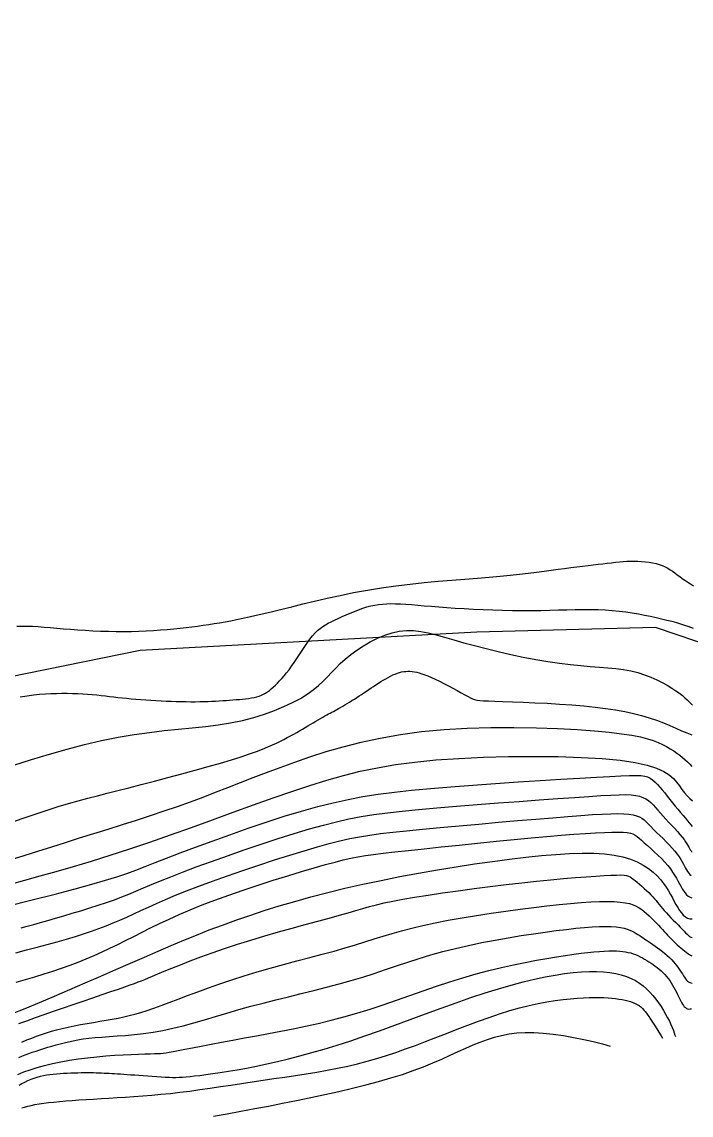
# Model space of a CAD drawing. Header units: metres. Extents: x -2219 to 517, y -3078 to 398.
# Drawn here: x 128.2 to 171.1, y 247.5 to 317.6 of the extents above; entities that cross this region are included whole.
import ezdxf

# ---------------------------------------------------------------- set-up
doc = ezdxf.new("R2010")
doc.units = ezdxf.units.M
for name, color, linetype in [('TERRAIN_BOUNDARY', 6, 'Continuous'), ('TERRAIN_CONTOUR_1M', 3, 'Continuous'), ('TERRAIN_CONTOUR_5M_SUPPLEMENT', 4, 'Continuous')]:
    doc.layers.add(name, color=color, linetype=linetype)

msp = doc.modelspace()

# ---------------------------------------------------------------- linework, layer by layer
at = {"layer": 'TERRAIN_BOUNDARY'}
msp.add_polyline3d([(392.551, 299.719, 0), (375.31, 310.06, 0), (375.546, 316.358, 0), (365.401, 317.587, 0), (355.65, 316.772, 0), (351.14, 315.014, 0), (341.054, 314.824, 0), (334.466, 311.988, 0), (326.34, 311.064, 0), (319.276, 315.215, 0), (309.284, 313.622, 0), (283.816, 308.974, 0), (265.196, 302.536, 0), (256.381, 299.4, 0), (223.265, 291.711, 0), (195.534, 284.467, 0), (183.293, 283.155, 0), (172.734, 277.466, 0), (168.827, 278.773, 0), (157.385, 278.49, 0), (135.797, 277.305, 0), (123.716, 274.848, 0)], dxfattribs=at)
at = {"layer": 'TERRAIN_CONTOUR_1M'}
for points in [[(128.123, 274.343, 1), (128.569, 274.408, 1), (128.981, 274.46, 1), (129.367, 274.5, 1), (129.735, 274.529, 1), (130.092, 274.549, 1), (130.446, 274.562, 1), (130.795, 274.567, 1), (131.139, 274.567, 1), (131.477, 274.56, 1), (131.807, 274.548, 1), (132.128, 274.532, 1), (132.439, 274.512, 1), (132.739, 274.488, 1), (133.027, 274.462, 1), (133.305, 274.433, 1), (133.577, 274.402, 1), (133.845, 274.37, 1), (134.112, 274.338, 1), (134.382, 274.306, 1), (134.658, 274.274, 1), (134.941, 274.244, 1), (135.236, 274.215, 1), (135.54, 274.188, 1), (135.852, 274.162, 1), (136.171, 274.139, 1), (136.494, 274.118, 1), (136.82, 274.098, 1), (137.147, 274.081, 1), (137.474, 274.066, 1), (137.798, 274.054, 1), (138.119, 274.043, 1), (138.435, 274.036, 1), (138.745, 274.03, 1), (139.047, 274.028, 1), (139.341, 274.028, 1), (139.624, 274.03, 1), (139.896, 274.036, 1), (140.156, 274.044, 1), (140.405, 274.055, 1), (140.644, 274.067, 1), (140.875, 274.082, 1), (141.099, 274.097, 1), (141.317, 274.113, 1), (141.532, 274.13, 1), (141.744, 274.146, 1), (141.954, 274.162, 1), (142.162, 274.178, 1), (142.365, 274.196, 1), (142.564, 274.216, 1), (142.756, 274.24, 1), (142.94, 274.268, 1), (143.115, 274.301, 1), (143.279, 274.341, 1), (143.432, 274.389, 1), (143.574, 274.444, 1), (143.709, 274.507, 1), (143.838, 274.579, 1), (143.963, 274.66, 1), (144.087, 274.75, 1), (144.211, 274.849, 1), (144.337, 274.959, 1), (144.468, 275.079, 1), (144.603, 275.21, 1), (144.743, 275.354, 1), (144.887, 275.512, 1), (145.036, 275.684, 1), (145.188, 275.871, 1), (145.345, 276.076, 1), (145.506, 276.298, 1), (145.671, 276.538, 1), (145.838, 276.791, 1), (146.008, 277.052, 1), (146.179, 277.313, 1), (146.35, 277.569, 1), (146.52, 277.815, 1), (146.688, 278.044, 1), (146.852, 278.25, 1), (147.014, 278.429, 1), (147.174, 278.584, 1), (147.336, 278.719, 1), (147.502, 278.839, 1), (147.676, 278.948, 1), (147.859, 279.05, 1), (148.056, 279.151, 1), (148.269, 279.254, 1), (148.499, 279.363, 1), (148.745, 279.477, 1), (149.002, 279.592, 1), (149.267, 279.706, 1), (149.536, 279.816, 1), (149.807, 279.919, 1), (150.075, 280.013, 1), (150.337, 280.095, 1), (150.591, 280.163, 1), (150.84, 280.216, 1), (151.089, 280.257, 1), (151.342, 280.285, 1), (151.603, 280.302, 1), (151.878, 280.309, 1), (152.17, 280.305, 1), (152.485, 280.293, 1), (152.825, 280.274, 1), (153.194, 280.247, 1), (153.59, 280.215, 1), (154.014, 280.18, 1), (154.466, 280.141, 1), (154.948, 280.102, 1), (155.46, 280.063, 1), (156.001, 280.025, 1), (156.572, 279.989, 1), (157.166, 279.957, 1), (157.779, 279.929, 1), (158.404, 279.906, 1), (159.034, 279.887, 1), (159.663, 279.874, 1), (160.285, 279.868, 1), (160.895, 279.868, 1), (161.486, 279.876, 1), (162.058, 279.888, 1), (162.613, 279.903, 1), (163.15, 279.917, 1), (163.671, 279.929, 1), (164.177, 279.937, 1), (164.667, 279.936, 1), (165.144, 279.926, 1), (165.606, 279.904, 1), (166.056, 279.871, 1), (166.493, 279.828, 1), (166.918, 279.775, 1), (167.33, 279.715, 1), (167.73, 279.649, 1), (168.119, 279.577, 1), (168.497, 279.501, 1), (168.863, 279.422, 1), (169.215, 279.341, 1), (169.551, 279.259, 1), (169.868, 279.177, 1), (170.163, 279.096, 1), (170.434, 279.016, 1), (170.678, 278.939, 1), (170.892, 278.866, 1), (171.076, 278.797, 1), (171.231, 278.733, 1)], [(127.711, 269.952, 2), (128.855, 270.319, 2), (129.995, 270.667, 2), (131.126, 270.99, 2), (132.241, 271.283, 2), (133.331, 271.539, 2), (134.391, 271.755, 2), (135.414, 271.927, 2), (136.399, 272.062, 2), (137.349, 272.171, 2), (138.265, 272.264, 2), (139.146, 272.35, 2), (139.996, 272.44, 2), (140.814, 272.543, 2), (141.601, 272.669, 2), (142.359, 272.827, 2), (143.084, 273.014, 2), (143.772, 273.226, 2), (144.418, 273.459, 2), (145.019, 273.709, 2), (145.571, 273.971, 2), (146.07, 274.241, 2), (146.511, 274.515, 2), (146.894, 274.79, 2), (147.228, 275.065, 2), (147.527, 275.341, 2), (147.803, 275.618, 2), (148.07, 275.898, 2), (148.34, 276.18, 2), (148.627, 276.465, 2), (148.943, 276.754, 2), (149.298, 277.045, 2), (149.688, 277.333, 2), (150.108, 277.609, 2), (150.55, 277.867, 2), (151.009, 278.096, 2), (151.476, 278.291, 2), (151.946, 278.443, 2), (152.412, 278.543, 2), (152.87, 278.588, 2), (153.326, 278.58, 2), (153.79, 278.527, 2), (154.271, 278.434, 2), (154.776, 278.31, 2), (155.317, 278.159, 2), (155.901, 277.99, 2), (156.538, 277.807, 2), (157.232, 277.619, 2), (157.975, 277.428, 2), (158.752, 277.24, 2), (159.55, 277.059, 2), (160.355, 276.889, 2), (161.154, 276.734, 2), (161.932, 276.599, 2), (162.677, 276.487, 2), (163.378, 276.402, 2), (164.034, 276.337, 2), (164.65, 276.287, 2), (165.23, 276.243, 2), (165.776, 276.2, 2), (166.293, 276.15, 2), (166.784, 276.085, 2), (167.252, 276, 2), (167.7, 275.889, 2), (168.127, 275.754, 2), (168.531, 275.602, 2), (168.91, 275.435, 2), (169.262, 275.26, 2), (169.584, 275.081, 2), (169.876, 274.903, 2), (170.133, 274.73, 2), (170.357, 274.568, 2), (170.549, 274.415, 2), (170.715, 274.273, 2), (170.858, 274.142, 2), (170.984, 274.021, 2), (171.095, 273.911, 2), (171.197, 273.811, 2)], [(127.359, 266.226, 3), (128.242, 266.533, 3), (129.075, 266.82, 3), (129.848, 267.078, 3), (130.558, 267.304, 3), (131.217, 267.503, 3), (131.843, 267.68, 3), (132.454, 267.845, 3), (133.066, 268.002, 3), (133.698, 268.161, 3), (134.367, 268.328, 3), (135.09, 268.509, 3), (135.879, 268.711, 3), (136.719, 268.929, 3), (137.589, 269.16, 3), (138.468, 269.397, 3), (139.335, 269.635, 3), (140.17, 269.87, 3), (140.951, 270.096, 3), (141.658, 270.308, 3), (142.274, 270.502, 3), (142.805, 270.679, 3), (143.261, 270.841, 3), (143.654, 270.99, 3), (143.993, 271.128, 3), (144.288, 271.257, 3), (144.551, 271.38, 3), (144.792, 271.499, 3), (145.019, 271.615, 3), (145.236, 271.729, 3), (145.444, 271.841, 3), (145.643, 271.951, 3), (145.835, 272.06, 3), (146.022, 272.167, 3), (146.204, 272.273, 3), (146.383, 272.378, 3), (146.559, 272.482, 3), (146.732, 272.584, 3), (146.9, 272.683, 3), (147.063, 272.779, 3), (147.22, 272.871, 3), (147.369, 272.957, 3), (147.509, 273.038, 3), (147.64, 273.112, 3), (147.761, 273.179, 3), (147.874, 273.24, 3), (147.981, 273.298, 3), (148.085, 273.353, 3), (148.189, 273.407, 3), (148.295, 273.464, 3), (148.405, 273.523, 3), (148.523, 273.588, 3), (148.649, 273.659, 3), (148.784, 273.737, 3), (148.926, 273.82, 3), (149.073, 273.907, 3), (149.225, 273.999, 3), (149.379, 274.094, 3), (149.534, 274.192, 3), (149.69, 274.292, 3), (149.844, 274.393, 3), (149.997, 274.495, 3), (150.149, 274.598, 3), (150.301, 274.702, 3), (150.453, 274.805, 3), (150.605, 274.908, 3), (150.759, 275.011, 3), (150.914, 275.113, 3), (151.071, 275.215, 3), (151.228, 275.314, 3), (151.386, 275.41, 3), (151.544, 275.501, 3), (151.699, 275.587, 3), (151.853, 275.666, 3), (152.002, 275.738, 3), (152.148, 275.801, 3), (152.289, 275.854, 3), (152.426, 275.897, 3), (152.561, 275.93, 3), (152.694, 275.954, 3), (152.827, 275.969, 3), (152.96, 275.975, 3), (153.096, 275.973, 3), (153.235, 275.962, 3), (153.378, 275.942, 3), (153.529, 275.913, 3), (153.689, 275.874, 3), (153.86, 275.822, 3), (154.046, 275.757, 3), (154.25, 275.677, 3), (154.472, 275.582, 3), (154.716, 275.469, 3), (154.984, 275.339, 3), (155.266, 275.195, 3), (155.557, 275.044, 3), (155.845, 274.891, 3), (156.124, 274.74, 3), (156.385, 274.598, 3), (156.618, 274.47, 3), (156.816, 274.36, 3), (156.974, 274.274, 3), (157.108, 274.209, 3), (157.238, 274.161, 3), (157.384, 274.127, 3), (157.566, 274.103, 3), (157.804, 274.087, 3), (158.118, 274.073, 3), (158.529, 274.06, 3), (159.049, 274.044, 3), (159.665, 274.023, 3), (160.356, 273.996, 3), (161.103, 273.964, 3), (161.884, 273.924, 3), (162.68, 273.877, 3), (163.47, 273.822, 3), (164.233, 273.757, 3), (164.953, 273.681, 3), (165.629, 273.596, 3), (166.263, 273.499, 3), (166.857, 273.391, 3), (167.415, 273.271, 3), (167.939, 273.139, 3), (168.432, 272.995, 3), (168.895, 272.838, 3), (169.332, 272.669, 3), (169.743, 272.495, 3), (170.13, 272.324, 3), (170.494, 272.164, 3), (170.836, 272.023, 3), (171.157, 271.909, 3)], [(127.48, 263.887, 4), (128.372, 264.167, 4), (129.255, 264.447, 4), (130.137, 264.729, 4), (131.026, 265.011, 4), (131.928, 265.295, 4), (132.84, 265.579, 4), (133.757, 265.865, 4), (134.671, 266.153, 4), (135.579, 266.442, 4), (136.474, 266.733, 4), (137.351, 267.025, 4), (138.204, 267.32, 4), (139.03, 267.617, 4), (139.836, 267.918, 4), (140.631, 268.221, 4), (141.425, 268.529, 4), (142.228, 268.842, 4), (143.048, 269.161, 4), (143.896, 269.486, 4), (144.78, 269.818, 4), (145.709, 270.156, 4), (146.688, 270.495, 4), (147.721, 270.826, 4), (148.813, 271.142, 4), (149.967, 271.436, 4), (151.187, 271.699, 4), (152.478, 271.926, 4), (153.844, 272.107, 4), (155.282, 272.238, 4), (156.768, 272.322, 4), (158.269, 272.365, 4), (159.755, 272.372, 4), (161.195, 272.349, 4), (162.556, 272.302, 4), (163.807, 272.236, 4), (164.917, 272.157, 4), (165.864, 272.069, 4), (166.657, 271.974, 4), (167.316, 271.873, 4), (167.861, 271.765, 4), (168.31, 271.651, 4), (168.683, 271.532, 4), (168.999, 271.409, 4), (169.276, 271.281, 4), (169.533, 271.149, 4), (169.771, 271.014, 4), (169.993, 270.876, 4), (170.198, 270.736, 4), (170.389, 270.594, 4), (170.565, 270.451, 4), (170.729, 270.308, 4), (170.879, 270.164, 4), (171.019, 270.022, 4), (171.15, 269.885, 4)], [(127.277, 260.933, 6), (128.885, 261.331, 6), (130.359, 261.704, 6), (131.645, 262.041, 6), (132.709, 262.331, 6), (133.582, 262.583, 6), (134.313, 262.811, 6), (134.948, 263.025, 6), (135.536, 263.239, 6), (136.125, 263.465, 6), (136.762, 263.715, 6), (137.496, 264.002, 6), (138.362, 264.335, 6), (139.345, 264.704, 6), (140.417, 265.099, 6), (141.55, 265.506, 6), (142.718, 265.914, 6), (143.891, 266.31, 6), (145.044, 266.682, 6), (146.148, 267.017, 6), (147.183, 267.308, 6), (148.168, 267.555, 6), (149.126, 267.766, 6), (150.084, 267.946, 6), (151.065, 268.1, 6), (152.095, 268.235, 6), (153.2, 268.357, 6), (154.404, 268.47, 6), (155.722, 268.58, 6), (157.123, 268.686, 6), (158.569, 268.788, 6), (160.018, 268.885, 6), (161.43, 268.974, 6), (162.764, 269.056, 6), (163.98, 269.129, 6), (165.038, 269.191, 6), (165.909, 269.242, 6), (166.605, 269.28, 6), (167.151, 269.303, 6), (167.571, 269.308, 6), (167.891, 269.295, 6), (168.134, 269.26, 6), (168.325, 269.203, 6), (168.489, 269.121, 6), (168.645, 269.013, 6), (168.8, 268.881, 6), (168.953, 268.729, 6), (169.107, 268.559, 6), (169.263, 268.375, 6), (169.42, 268.179, 6), (169.582, 267.975, 6), (169.748, 267.765, 6), (169.919, 267.553, 6), (170.093, 267.342, 6), (170.266, 267.134, 6), (170.435, 266.933, 6), (170.595, 266.742, 6), (170.744, 266.563, 6), (170.879, 266.4, 6), (170.995, 266.255, 6), (171.09, 266.131, 6), (171.167, 266.026, 6)], [(128.184, 259.536, 7), (128.576, 259.643, 7), (128.986, 259.757, 7), (129.419, 259.88, 7), (129.883, 260.012, 7), (130.382, 260.155, 7), (130.91, 260.308, 7), (131.458, 260.469, 7), (132.015, 260.636, 7), (132.573, 260.809, 7), (133.121, 260.985, 7), (133.652, 261.163, 7), (134.155, 261.341, 7), (134.625, 261.519, 7), (135.078, 261.7, 7), (135.534, 261.889, 7), (136.011, 262.09, 7), (136.529, 262.307, 7), (137.109, 262.547, 7), (137.769, 262.812, 7), (138.53, 263.108, 7), (139.402, 263.436, 7), (140.369, 263.79, 7), (141.402, 264.158, 7), (142.477, 264.532, 7), (143.567, 264.9, 7), (144.644, 265.253, 7), (145.684, 265.581, 7), (146.66, 265.873, 7), (147.554, 266.123, 7), (148.386, 266.334, 7), (149.184, 266.511, 7), (149.975, 266.661, 7), (150.789, 266.791, 7), (151.652, 266.905, 7), (152.594, 267.011, 7), (153.641, 267.114, 7), (154.812, 267.219, 7), (156.08, 267.326, 7), (157.408, 267.433, 7), (158.759, 267.537, 7), (160.095, 267.637, 7), (161.38, 267.731, 7), (162.575, 267.817, 7), (163.645, 267.893, 7), (164.56, 267.957, 7), (165.329, 268.009, 7), (165.968, 268.046, 7), (166.494, 268.067, 7), (166.924, 268.072, 7), (167.275, 268.059, 7), (167.563, 268.026, 7), (167.805, 267.973, 7), (168.017, 267.898, 7), (168.205, 267.803, 7), (168.374, 267.689, 7), (168.531, 267.558, 7), (168.681, 267.411, 7), (168.829, 267.25, 7), (168.98, 267.077, 7), (169.141, 266.892, 7), (169.314, 266.699, 7), (169.497, 266.499, 7), (169.685, 266.296, 7), (169.873, 266.093, 7), (170.057, 265.894, 7), (170.231, 265.701, 7), (170.392, 265.518, 7), (170.534, 265.349, 7), (170.654, 265.195, 7), (170.753, 265.056, 7), (170.836, 264.93, 7), (170.904, 264.817, 7), (170.962, 264.715, 7), (171.012, 264.623, 7), (171.058, 264.538, 7), (171.102, 264.461, 7), (171.148, 264.389, 7)], [(127.849, 257.94, 8), (128.528, 258.118, 8), (129.199, 258.295, 8), (129.855, 258.472, 8), (130.488, 258.648, 8), (131.089, 258.821, 8), (131.653, 258.992, 8), (132.183, 259.161, 8), (132.684, 259.331, 8), (133.162, 259.502, 8), (133.622, 259.676, 8), (134.069, 259.855, 8), (134.51, 260.039, 8), (134.948, 260.231, 8), (135.392, 260.432, 8), (135.85, 260.643, 8), (136.336, 260.866, 8), (136.859, 261.103, 8), (137.432, 261.354, 8), (138.066, 261.622, 8), (138.772, 261.908, 8), (139.563, 262.213, 8), (140.442, 262.537, 8), (141.393, 262.875, 8), (142.388, 263.217, 8), (143.404, 263.557, 8), (144.415, 263.886, 8), (145.397, 264.196, 8), (146.325, 264.48, 8), (147.172, 264.729, 8), (147.925, 264.939, 8), (148.605, 265.112, 8), (149.242, 265.256, 8), (149.867, 265.377, 8), (150.513, 265.481, 8), (151.209, 265.575, 8), (151.987, 265.665, 8), (152.878, 265.758, 8), (153.903, 265.859, 8), (155.037, 265.966, 8), (156.247, 266.077, 8), (157.5, 266.189, 8), (158.76, 266.3, 8), (159.995, 266.406, 8), (161.17, 266.505, 8), (162.251, 266.595, 8), (163.211, 266.673, 8), (164.053, 266.738, 8), (164.785, 266.789, 8), (165.417, 266.827, 8), (165.957, 266.849, 8), (166.416, 266.857, 8), (166.801, 266.849, 8), (167.122, 266.824, 8), (167.388, 266.783, 8), (167.609, 266.724, 8), (167.795, 266.649, 8), (167.955, 266.557, 8), (168.099, 266.448, 8), (168.237, 266.322, 8), (168.379, 266.179, 8), (168.533, 266.02, 8), (168.708, 265.844, 8), (168.9, 265.656, 8), (169.103, 265.457, 8), (169.311, 265.253, 8), (169.518, 265.045, 8), (169.718, 264.839, 8), (169.905, 264.636, 8), (170.073, 264.442, 8), (170.217, 264.258, 8), (170.34, 264.085, 8), (170.445, 263.922, 8), (170.535, 263.77, 8), (170.613, 263.627, 8), (170.685, 263.493, 8), (170.752, 263.369, 8), (170.818, 263.253, 8), (170.887, 263.145, 8), (170.959, 263.048, 8), (171.034, 262.965, 8), (171.114, 262.898, 8)], [(127.853, 256.049, 9), (128.469, 256.23, 9), (129.068, 256.408, 9), (129.652, 256.585, 9), (130.221, 256.765, 9), (130.775, 256.949, 9), (131.315, 257.14, 9), (131.84, 257.341, 9), (132.355, 257.551, 9), (132.862, 257.77, 9), (133.364, 257.998, 9), (133.865, 258.235, 9), (134.369, 258.479, 9), (134.878, 258.731, 9), (135.396, 258.991, 9), (135.926, 259.258, 9), (136.476, 259.531, 9), (137.053, 259.812, 9), (137.664, 260.1, 9), (138.316, 260.394, 9), (139.018, 260.696, 9), (139.775, 261.004, 9), (140.596, 261.318, 9), (141.483, 261.639, 9), (142.416, 261.96, 9), (143.374, 262.277, 9), (144.331, 262.583, 9), (145.264, 262.872, 9), (146.15, 263.14, 9), (146.965, 263.379, 9), (147.685, 263.585, 9), (148.296, 263.754, 9), (148.823, 263.89, 9), (149.299, 264.001, 9), (149.759, 264.092, 9), (150.237, 264.171, 9), (150.766, 264.245, 9), (151.381, 264.32, 9), (152.116, 264.403, 9), (152.993, 264.499, 9), (153.994, 264.606, 9), (155.087, 264.722, 9), (156.241, 264.841, 9), (157.426, 264.962, 9), (158.611, 265.081, 9), (159.765, 265.193, 9), (160.857, 265.297, 9), (161.863, 265.388, 9), (162.777, 265.466, 9), (163.603, 265.532, 9), (164.34, 265.586, 9), (164.991, 265.627, 9), (165.556, 265.656, 9), (166.038, 265.672, 9), (166.438, 265.676, 9), (166.76, 265.668, 9), (167.014, 265.646, 9), (167.216, 265.609, 9), (167.379, 265.556, 9), (167.518, 265.484, 9), (167.646, 265.393, 9), (167.777, 265.282, 9), (167.926, 265.147, 9), (168.103, 264.99, 9), (168.304, 264.813, 9), (168.522, 264.619, 9), (168.75, 264.412, 9), (168.98, 264.197, 9), (169.205, 263.977, 9), (169.418, 263.755, 9), (169.612, 263.535, 9), (169.781, 263.321, 9), (169.927, 263.114, 9), (170.053, 262.914, 9), (170.165, 262.722, 9), (170.265, 262.539, 9), (170.357, 262.364, 9), (170.446, 262.199, 9), (170.534, 262.044, 9), (170.625, 261.901, 9), (170.721, 261.772, 9), (170.822, 261.661, 9), (170.928, 261.571, 9), (171.04, 261.506, 9), (171.158, 261.47, 9)], [(128.039, 253.397, 11), (128.553, 253.586, 11), (129.095, 253.783, 11), (129.665, 253.986, 11), (130.263, 254.196, 11), (130.886, 254.413, 11), (131.522, 254.632, 11), (132.158, 254.849, 11), (132.779, 255.061, 11), (133.371, 255.262, 11), (133.92, 255.449, 11), (134.412, 255.617, 11), (134.833, 255.762, 11), (135.174, 255.881, 11), (135.451, 255.98, 11), (135.685, 256.067, 11), (135.896, 256.15, 11), (136.105, 256.235, 11), (136.334, 256.331, 11), (136.604, 256.444, 11), (136.935, 256.584, 11), (137.344, 256.755, 11), (137.829, 256.954, 11), (138.386, 257.177, 11), (139.008, 257.42, 11), (139.691, 257.677, 11), (140.427, 257.944, 11), (141.212, 258.216, 11), (142.039, 258.488, 11), (142.902, 258.757, 11), (143.786, 259.02, 11), (144.672, 259.274, 11), (145.546, 259.518, 11), (146.39, 259.749, 11), (147.186, 259.965, 11), (147.919, 260.165, 11), (148.572, 260.347, 11), (149.135, 260.508, 11), (149.627, 260.653, 11), (150.077, 260.784, 11), (150.511, 260.905, 11), (150.957, 261.021, 11), (151.442, 261.135, 11), (151.993, 261.25, 11), (152.638, 261.371, 11), (153.395, 261.5, 11), (154.251, 261.635, 11), (155.185, 261.774, 11), (156.175, 261.913, 11), (157.2, 262.051, 11), (158.237, 262.184, 11), (159.265, 262.309, 11), (160.263, 262.424, 11), (161.212, 262.526, 11), (162.104, 262.616, 11), (162.933, 262.693, 11), (163.696, 262.759, 11), (164.386, 262.813, 11), (164.999, 262.855, 11), (165.529, 262.888, 11), (165.973, 262.91, 11), (166.327, 262.922, 11), (166.603, 262.923, 11), (166.814, 262.913, 11), (166.975, 262.891, 11), (167.1, 262.855, 11), (167.203, 262.805, 11), (167.298, 262.741, 11), (167.399, 262.66, 11), (167.517, 262.563, 11), (167.651, 262.453, 11), (167.796, 262.331, 11), (167.947, 262.202, 11), (168.101, 262.067, 11), (168.253, 261.929, 11), (168.399, 261.792, 11), (168.534, 261.658, 11), (168.655, 261.529, 11), (168.765, 261.404, 11), (168.867, 261.281, 11), (168.965, 261.159, 11), (169.062, 261.036, 11), (169.163, 260.909, 11), (169.271, 260.777, 11), (169.39, 260.639, 11), (169.522, 260.492, 11), (169.665, 260.339, 11), (169.814, 260.183, 11), (169.967, 260.026, 11), (170.12, 259.872, 11), (170.269, 259.722, 11), (170.41, 259.579, 11), (170.539, 259.447, 11), (170.654, 259.328, 11), (170.756, 259.222, 11), (170.849, 259.13, 11), (170.933, 259.052, 11), (171.013, 258.99, 11), (171.09, 258.943, 11), (171.168, 258.913, 11)], [(128.226, 252.22, 12), (128.549, 252.353, 12), (128.863, 252.478, 12), (129.172, 252.596, 12), (129.481, 252.708, 12), (129.795, 252.813, 12), (130.118, 252.912, 12), (130.454, 253.005, 12), (130.81, 253.094, 12), (131.187, 253.177, 12), (131.581, 253.257, 12), (131.989, 253.333, 12), (132.403, 253.406, 12), (132.819, 253.478, 12), (133.231, 253.548, 12), (133.634, 253.617, 12), (134.022, 253.687, 12), (134.393, 253.759, 12), (134.752, 253.834, 12), (135.109, 253.917, 12), (135.471, 254.01, 12), (135.848, 254.118, 12), (136.248, 254.242, 12), (136.68, 254.386, 12), (137.151, 254.553, 12), (137.67, 254.746, 12), (138.235, 254.961, 12), (138.845, 255.194, 12), (139.496, 255.44, 12), (140.187, 255.695, 12), (140.915, 255.955, 12), (141.678, 256.215, 12), (142.473, 256.471, 12), (143.298, 256.719, 12), (144.141, 256.959, 12), (144.992, 257.192, 12), (145.838, 257.417, 12), (146.668, 257.635, 12), (147.47, 257.847, 12), (148.234, 258.052, 12), (148.947, 258.252, 12), (149.602, 258.447, 12), (150.213, 258.636, 12), (150.797, 258.822, 12), (151.371, 259.003, 12), (151.953, 259.18, 12), (152.56, 259.354, 12), (153.211, 259.526, 12), (153.922, 259.694, 12), (154.706, 259.861, 12), (155.552, 260.023, 12), (156.444, 260.181, 12), (157.366, 260.333, 12), (158.302, 260.476, 12), (159.237, 260.611, 12), (160.154, 260.735, 12), (161.037, 260.847, 12), (161.873, 260.946, 12), (162.657, 261.031, 12), (163.388, 261.102, 12), (164.065, 261.158, 12), (164.685, 261.198, 12), (165.246, 261.222, 12), (165.747, 261.23, 12), (166.186, 261.22, 12), (166.564, 261.192, 12), (166.886, 261.148, 12), (167.16, 261.088, 12), (167.395, 261.012, 12), (167.598, 260.923, 12), (167.779, 260.821, 12), (167.943, 260.707, 12), (168.101, 260.582, 12), (168.258, 260.448, 12), (168.415, 260.306, 12), (168.569, 260.158, 12), (168.721, 260.008, 12), (168.868, 259.858, 12), (169.01, 259.71, 12), (169.144, 259.567, 12), (169.27, 259.431, 12), (169.387, 259.304, 12), (169.497, 259.185, 12), (169.601, 259.072, 12), (169.702, 258.965, 12), (169.801, 258.861, 12), (169.9, 258.76, 12), (170.002, 258.659, 12), (170.109, 258.558, 12), (170.222, 258.455, 12), (170.339, 258.351, 12), (170.458, 258.249, 12), (170.577, 258.151, 12), (170.692, 258.059, 12), (170.802, 257.974, 12), (170.904, 257.898, 12), (170.996, 257.834, 12), (171.075, 257.782, 12), (171.145, 257.744, 12)], [(128.035, 251.226, 13), (128.235, 251.313, 13), (128.445, 251.398, 13), (128.666, 251.481, 13), (128.897, 251.564, 13), (129.137, 251.645, 13), (129.385, 251.726, 13), (129.638, 251.805, 13), (129.895, 251.882, 13), (130.155, 251.958, 13), (130.416, 252.033, 13), (130.678, 252.105, 13), (130.944, 252.175, 13), (131.22, 252.242, 13), (131.511, 252.306, 13), (131.821, 252.364, 13), (132.155, 252.418, 13), (132.519, 252.466, 13), (132.918, 252.507, 13), (133.355, 252.542, 13), (133.829, 252.574, 13), (134.336, 252.608, 13), (134.873, 252.648, 13), (135.437, 252.699, 13), (136.026, 252.766, 13), (136.635, 252.853, 13), (137.262, 252.965, 13), (137.905, 253.104, 13), (138.563, 253.268, 13), (139.238, 253.452, 13), (139.93, 253.651, 13), (140.641, 253.861, 13), (141.37, 254.078, 13), (142.12, 254.296, 13), (142.891, 254.511, 13), (143.682, 254.719, 13), (144.49, 254.923, 13), (145.307, 255.123, 13), (146.127, 255.323, 13), (146.945, 255.524, 13), (147.754, 255.729, 13), (148.548, 255.939, 13), (149.321, 256.157, 13), (150.07, 256.385, 13), (150.799, 256.62, 13), (151.517, 256.86, 13), (152.231, 257.101, 13), (152.949, 257.34, 13), (153.679, 257.574, 13), (154.429, 257.801, 13), (155.207, 258.018, 13), (156.017, 258.222, 13), (156.851, 258.412, 13), (157.699, 258.588, 13), (158.55, 258.751, 13), (159.393, 258.901, 13), (160.217, 259.036, 13), (161.012, 259.158, 13), (161.765, 259.266, 13), (162.469, 259.36, 13), (163.121, 259.44, 13), (163.723, 259.506, 13), (164.275, 259.558, 13), (164.778, 259.595, 13), (165.232, 259.617, 13), (165.638, 259.624, 13), (165.996, 259.616, 13), (166.308, 259.593, 13), (166.577, 259.557, 13), (166.81, 259.509, 13), (167.01, 259.453, 13), (167.183, 259.39, 13), (167.334, 259.322, 13), (167.469, 259.251, 13), (167.591, 259.179, 13), (167.705, 259.109, 13), (167.815, 259.039, 13), (167.923, 258.968, 13), (168.03, 258.895, 13), (168.14, 258.82, 13), (168.254, 258.741, 13), (168.375, 258.657, 13), (168.506, 258.566, 13), (168.646, 258.469, 13), (168.796, 258.366, 13), (168.952, 258.256, 13), (169.111, 258.141, 13), (169.27, 258.02, 13), (169.427, 257.896, 13), (169.579, 257.767, 13), (169.724, 257.635, 13), (169.858, 257.5, 13), (169.983, 257.364, 13), (170.098, 257.228, 13), (170.204, 257.092, 13), (170.302, 256.959, 13), (170.393, 256.829, 13), (170.476, 256.704, 13), (170.553, 256.584, 13), (170.625, 256.472, 13), (170.692, 256.369, 13), (170.756, 256.276, 13), (170.82, 256.193, 13), (170.884, 256.124, 13), (170.95, 256.068, 13), (171.019, 256.028, 13), (171.094, 256.004, 13), (171.176, 255.998, 13)], [(127.976, 250.148, 14), (128.343, 250.302, 14), (128.752, 250.449, 14), (129.2, 250.589, 14), (129.682, 250.72, 14), (130.193, 250.841, 14), (130.729, 250.953, 14), (131.285, 251.053, 14), (131.857, 251.142, 14), (132.44, 251.218, 14), (133.028, 251.281, 14), (133.612, 251.333, 14), (134.181, 251.373, 14), (134.726, 251.405, 14), (135.235, 251.429, 14), (135.7, 251.447, 14), (136.108, 251.459, 14), (136.45, 251.469, 14), (136.722, 251.476, 14), (136.937, 251.484, 14), (137.119, 251.495, 14), (137.287, 251.511, 14), (137.463, 251.535, 14), (137.668, 251.569, 14), (137.923, 251.616, 14), (138.249, 251.679, 14), (138.662, 251.758, 14), (139.157, 251.852, 14), (139.723, 251.96, 14), (140.35, 252.079, 14), (141.027, 252.208, 14), (141.744, 252.343, 14), (142.49, 252.483, 14), (143.256, 252.626, 14), (144.032, 252.77, 14), (144.816, 252.919, 14), (145.609, 253.074, 14), (146.41, 253.239, 14), (147.219, 253.417, 14), (148.037, 253.612, 14), (148.863, 253.826, 14), (149.696, 254.063, 14), (150.538, 254.324, 14), (151.385, 254.604, 14), (152.237, 254.898, 14), (153.091, 255.198, 14), (153.945, 255.499, 14), (154.798, 255.794, 14), (155.647, 256.077, 14), (156.491, 256.342, 14), (157.327, 256.583, 14), (158.151, 256.8, 14), (158.955, 256.995, 14), (159.735, 257.17, 14), (160.484, 257.325, 14), (161.198, 257.461, 14), (161.869, 257.58, 14), (162.493, 257.683, 14), (163.064, 257.772, 14), (163.585, 257.847, 14), (164.059, 257.909, 14), (164.489, 257.959, 14), (164.878, 257.999, 14), (165.229, 258.028, 14), (165.547, 258.047, 14), (165.833, 258.058, 14), (166.092, 258.062, 14), (166.326, 258.058, 14), (166.538, 258.046, 14), (166.733, 258.027, 14), (166.912, 258.001, 14), (167.08, 257.966, 14), (167.239, 257.925, 14), (167.393, 257.876, 14), (167.544, 257.819, 14), (167.693, 257.756, 14), (167.84, 257.686, 14), (167.985, 257.612, 14), (168.128, 257.532, 14), (168.268, 257.449, 14), (168.407, 257.362, 14), (168.543, 257.273, 14), (168.677, 257.181, 14), (168.808, 257.087, 14), (168.937, 256.989, 14), (169.063, 256.888, 14), (169.185, 256.781, 14), (169.303, 256.669, 14), (169.418, 256.55, 14), (169.528, 256.425, 14), (169.634, 256.291, 14), (169.735, 256.152, 14), (169.831, 256.007, 14), (169.922, 255.86, 14), (170.009, 255.711, 14), (170.091, 255.562, 14), (170.168, 255.415, 14), (170.24, 255.271, 14), (170.308, 255.133, 14), (170.371, 255, 14), (170.432, 254.875, 14), (170.492, 254.76, 14), (170.552, 254.656, 14), (170.612, 254.564, 14), (170.674, 254.486, 14), (170.74, 254.423, 14), (170.81, 254.377, 14), (170.884, 254.348, 14), (170.963, 254.334, 14), (171.046, 254.337, 14), (171.134, 254.354, 14)], [(128.225, 247.998, 16), (128.404, 248.055, 16), (128.603, 248.109, 16), (128.825, 248.16, 16), (129.068, 248.208, 16), (129.335, 248.252, 16), (129.625, 248.295, 16), (129.94, 248.335, 16), (130.28, 248.372, 16), (130.646, 248.408, 16), (131.037, 248.442, 16), (131.45, 248.475, 16), (131.885, 248.507, 16), (132.341, 248.538, 16), (132.814, 248.568, 16), (133.304, 248.599, 16), (133.81, 248.63, 16), (134.33, 248.662, 16), (134.864, 248.695, 16), (135.412, 248.732, 16), (135.973, 248.772, 16), (136.549, 248.818, 16), (137.138, 248.871, 16), (137.742, 248.932, 16), (138.359, 249.001, 16), (138.991, 249.08, 16), (139.634, 249.168, 16), (140.289, 249.262, 16), (140.954, 249.362, 16), (141.627, 249.465, 16), (142.307, 249.569, 16), (142.993, 249.674, 16), (143.683, 249.778, 16), (144.375, 249.879, 16), (145.068, 249.979, 16), (145.759, 250.08, 16), (146.446, 250.184, 16), (147.126, 250.293, 16), (147.798, 250.409, 16), (148.458, 250.535, 16), (149.106, 250.672, 16), (149.738, 250.822, 16), (150.359, 250.986, 16), (150.974, 251.163, 16), (151.585, 251.353, 16), (152.198, 251.557, 16), (152.818, 251.774, 16), (153.447, 252.005, 16), (154.091, 252.248, 16), (154.752, 252.504, 16), (155.427, 252.768, 16), (156.111, 253.035, 16), (156.799, 253.299, 16), (157.485, 253.556, 16), (158.166, 253.8, 16), (158.835, 254.027, 16), (159.488, 254.23, 16), (160.121, 254.406, 16), (160.731, 254.557, 16), (161.316, 254.683, 16), (161.874, 254.788, 16), (162.405, 254.872, 16), (162.906, 254.939, 16), (163.375, 254.991, 16), (163.81, 255.028, 16), (164.211, 255.055, 16), (164.579, 255.071, 16), (164.918, 255.077, 16), (165.23, 255.075, 16), (165.518, 255.066, 16), (165.784, 255.05, 16), (166.032, 255.028, 16), (166.263, 255.003, 16), (166.481, 254.973, 16), (166.686, 254.94, 16), (166.878, 254.902, 16), (167.057, 254.859, 16), (167.224, 254.811, 16), (167.378, 254.757, 16), (167.521, 254.697, 16), (167.651, 254.63, 16), (167.77, 254.556, 16), (167.88, 254.472, 16), (167.984, 254.378, 16), (168.085, 254.272, 16), (168.185, 254.152, 16), (168.288, 254.016, 16), (168.396, 253.862, 16), (168.511, 253.69, 16), (168.637, 253.498, 16), (168.77, 253.29, 16), (168.909, 253.071, 16), (169.05, 252.846, 16), (169.191, 252.619, 16), (169.284, 252.469, 16)], [(140.509, 247.478, 17), (141.382, 247.629, 17), (142.262, 247.787, 17), (143.147, 247.951, 17), (144.038, 248.121, 17), (144.933, 248.298, 17), (145.834, 248.479, 17), (146.738, 248.666, 17), (147.64, 248.858, 17), (148.532, 249.056, 17), (149.408, 249.261, 17), (150.261, 249.472, 17), (151.084, 249.691, 17), (151.871, 249.916, 17), (152.614, 250.15, 17), (153.308, 250.392, 17), (153.957, 250.638, 17), (154.564, 250.886, 17), (155.135, 251.132, 17), (155.674, 251.373, 17), (156.185, 251.606, 17), (156.674, 251.827, 17), (157.145, 252.032, 17), (157.603, 252.22, 17), (158.054, 252.386, 17), (158.507, 252.53, 17), (158.967, 252.649, 17), (159.443, 252.74, 17), (159.942, 252.803, 17), (160.47, 252.833, 17), (161.034, 252.83, 17), (161.64, 252.793, 17), (162.275, 252.725, 17), (162.927, 252.631, 17), (163.582, 252.517, 17), (164.225, 252.388, 17), (164.843, 252.248, 17), (165.422, 252.103, 17), (165.931, 251.964, 17)]]:
    msp.add_polyline3d(points, dxfattribs=at)
at = {"layer": 'TERRAIN_CONTOUR_5M_SUPPLEMENT'}
for points in [[(127.912, 278.864, 0), (128.234, 278.876, 0), (128.568, 278.874, 0), (128.916, 278.86, 0), (129.278, 278.838, 0), (129.656, 278.809, 0), (130.05, 278.775, 0), (130.463, 278.738, 0), (130.893, 278.701, 0), (131.343, 278.664, 0), (131.809, 278.631, 0), (132.288, 278.6, 0), (132.777, 278.573, 0), (133.272, 278.552, 0), (133.77, 278.536, 0), (134.267, 278.527, 0), (134.761, 278.526, 0), (135.248, 278.532, 0), (135.726, 278.546, 0), (136.195, 278.567, 0), (136.654, 278.594, 0), (137.101, 278.625, 0), (137.535, 278.661, 0), (137.955, 278.699, 0), (138.36, 278.74, 0), (138.75, 278.782, 0), (139.126, 278.826, 0), (139.491, 278.872, 0), (139.849, 278.921, 0), (140.201, 278.972, 0), (140.551, 279.027, 0), (140.901, 279.086, 0), (141.254, 279.148, 0), (141.614, 279.216, 0), (141.986, 279.289, 0), (142.378, 279.371, 0), (142.797, 279.462, 0), (143.249, 279.564, 0), (143.741, 279.678, 0), (144.28, 279.807, 0), (144.874, 279.953, 0), (145.526, 280.114, 0), (146.233, 280.289, 0), (146.988, 280.471, 0), (147.786, 280.657, 0), (148.619, 280.84, 0), (149.481, 281.017, 0), (150.367, 281.182, 0), (151.269, 281.33, 0), (152.182, 281.458, 0), (153.097, 281.568, 0), (154.005, 281.662, 0), (154.9, 281.743, 0), (155.771, 281.815, 0), (156.611, 281.881, 0), (157.412, 281.943, 0), (158.165, 282.004, 0), (158.864, 282.068, 0), (159.512, 282.134, 0), (160.113, 282.2, 0), (160.672, 282.266, 0), (161.194, 282.332, 0), (161.684, 282.396, 0), (162.145, 282.458, 0), (162.585, 282.517, 0), (163.005, 282.571, 0), (163.407, 282.622, 0), (163.792, 282.67, 0), (164.159, 282.714, 0), (164.508, 282.756, 0), (164.841, 282.796, 0), (165.157, 282.833, 0), (165.455, 282.869, 0), (165.738, 282.903, 0), (166.007, 282.935, 0), (166.264, 282.964, 0), (166.512, 282.989, 0), (166.753, 283.009, 0), (166.99, 283.025, 0), (167.226, 283.033, 0), (167.462, 283.035, 0), (167.7, 283.03, 0), (167.94, 283.016, 0), (168.178, 282.994, 0), (168.413, 282.963, 0), (168.641, 282.923, 0), (168.86, 282.874, 0), (169.069, 282.815, 0), (169.264, 282.746, 0), (169.445, 282.668, 0), (169.613, 282.581, 0), (169.771, 282.485, 0), (169.924, 282.383, 0), (170.074, 282.275, 0), (170.225, 282.162, 0), (170.38, 282.045, 0), (170.541, 281.926, 0), (170.712, 281.805, 0), (170.891, 281.685, 0), (171.075, 281.569, 0), (171.263, 281.459, 0)], [(127.497, 262.344, 5), (128.41, 262.592, 5), (129.389, 262.859, 5), (130.429, 263.15, 5), (131.527, 263.466, 5), (132.68, 263.809, 5), (133.885, 264.183, 5), (135.139, 264.589, 5), (136.435, 265.027, 5), (137.761, 265.491, 5), (139.102, 265.97, 5), (140.445, 266.457, 5), (141.774, 266.94, 5), (143.075, 267.411, 5), (144.333, 267.86, 5), (145.534, 268.278, 5), (146.669, 268.658, 5), (147.758, 268.998, 5), (148.826, 269.301, 5), (149.899, 269.567, 5), (151.004, 269.798, 5), (152.165, 269.995, 5), (153.408, 270.159, 5), (154.76, 270.293, 5), (156.234, 270.396, 5), (157.797, 270.47, 5), (159.406, 270.513, 5), (161.015, 270.526, 5), (162.581, 270.509, 5), (164.058, 270.46, 5), (165.404, 270.381, 5), (166.573, 270.27, 5), (167.532, 270.128, 5), (168.298, 269.96, 5), (168.898, 269.769, 5), (169.358, 269.56, 5), (169.707, 269.338, 5), (169.971, 269.107, 5), (170.178, 268.872, 5), (170.355, 268.638, 5), (170.525, 268.408, 5), (170.694, 268.19, 5), (170.863, 267.991, 5), (171.034, 267.816, 5), (171.207, 267.672, 5)], [(127.571, 254.031, 10), (128.435, 254.379, 10), (129.353, 254.758, 10), (130.311, 255.161, 10), (131.294, 255.579, 10), (132.287, 256.007, 10), (133.278, 256.436, 10), (134.25, 256.86, 10), (135.19, 257.271, 10), (136.088, 257.663, 10), (136.95, 258.038, 10), (137.785, 258.397, 10), (138.605, 258.742, 10), (139.419, 259.075, 10), (140.238, 259.4, 10), (141.073, 259.717, 10), (141.932, 260.029, 10), (142.826, 260.337, 10), (143.755, 260.641, 10), (144.719, 260.941, 10), (145.719, 261.235, 10), (146.753, 261.521, 10), (147.823, 261.8, 10), (148.928, 262.07, 10), (150.068, 262.33, 10), (151.241, 262.58, 10), (152.438, 262.817, 10), (153.646, 263.042, 10), (154.856, 263.252, 10), (156.055, 263.448, 10), (157.233, 263.628, 10), (158.377, 263.79, 10), (159.478, 263.935, 10), (160.525, 264.06, 10), (161.514, 264.163, 10), (162.446, 264.243, 10), (163.318, 264.296, 10), (164.129, 264.32, 10), (164.877, 264.313, 10), (165.562, 264.273, 10), (166.182, 264.197, 10), (166.736, 264.083, 10), (167.228, 263.937, 10), (167.663, 263.761, 10), (168.046, 263.562, 10), (168.382, 263.345, 10), (168.674, 263.113, 10), (168.929, 262.873, 10), (169.151, 262.629, 10), (169.344, 262.385, 10), (169.513, 262.143, 10), (169.662, 261.906, 10), (169.795, 261.675, 10), (169.916, 261.45, 10), (170.03, 261.235, 10), (170.139, 261.029, 10), (170.25, 260.836, 10), (170.364, 260.657, 10), (170.484, 260.496, 10), (170.61, 260.357, 10), (170.742, 260.245, 10), (170.882, 260.164, 10), (171.03, 260.118, 10), (171.187, 260.113, 10)], [(128.047, 249.448, 15), (128.233, 249.555, 15), (128.423, 249.656, 15), (128.617, 249.751, 15), (128.815, 249.837, 15), (129.014, 249.913, 15), (129.213, 249.977, 15), (129.414, 250.031, 15), (129.616, 250.076, 15), (129.821, 250.112, 15), (130.029, 250.141, 15), (130.24, 250.165, 15), (130.455, 250.185, 15), (130.674, 250.201, 15), (130.899, 250.215, 15), (131.126, 250.228, 15), (131.355, 250.238, 15), (131.582, 250.247, 15), (131.807, 250.253, 15), (132.026, 250.258, 15), (132.238, 250.261, 15), (132.441, 250.262, 15), (132.633, 250.261, 15), (132.816, 250.258, 15), (132.991, 250.254, 15), (133.161, 250.249, 15), (133.327, 250.242, 15), (133.491, 250.234, 15), (133.656, 250.226, 15), (133.823, 250.216, 15), (133.995, 250.207, 15), (134.172, 250.196, 15), (134.357, 250.185, 15), (134.552, 250.173, 15), (134.758, 250.159, 15), (134.976, 250.144, 15), (135.209, 250.128, 15), (135.459, 250.11, 15), (135.725, 250.09, 15), (136.004, 250.068, 15), (136.291, 250.047, 15), (136.581, 250.026, 15), (136.868, 250.006, 15), (137.146, 249.989, 15), (137.412, 249.974, 15), (137.66, 249.963, 15), (137.886, 249.957, 15), (138.099, 249.955, 15), (138.308, 249.959, 15), (138.522, 249.97, 15), (138.752, 249.987, 15), (139.007, 250.012, 15), (139.297, 250.045, 15), (139.632, 250.086, 15), (140.018, 250.137, 15), (140.455, 250.197, 15), (140.939, 250.268, 15), (141.465, 250.351, 15), (142.031, 250.447, 15), (142.631, 250.556, 15), (143.262, 250.678, 15), (143.92, 250.816, 15), (144.602, 250.97, 15), (145.31, 251.141, 15), (146.045, 251.331, 15), (146.809, 251.54, 15), (147.606, 251.772, 15), (148.435, 252.026, 15), (149.301, 252.305, 15), (150.205, 252.61, 15), (151.146, 252.941, 15), (152.116, 253.292, 15), (153.103, 253.654, 15), (154.097, 254.021, 15), (155.086, 254.383, 15), (156.059, 254.733, 15), (157.004, 255.064, 15), (157.911, 255.367, 15), (158.77, 255.636, 15), (159.582, 255.872, 15), (160.347, 256.075, 15), (161.069, 256.248, 15), (161.749, 256.392, 15), (162.389, 256.509, 15), (162.991, 256.601, 15), (163.557, 256.669, 15), (164.089, 256.714, 15), (164.588, 256.738, 15), (165.055, 256.739, 15), (165.493, 256.719, 15), (165.9, 256.678, 15), (166.28, 256.615, 15), (166.632, 256.531, 15), (166.959, 256.426, 15), (167.261, 256.3, 15), (167.54, 256.155, 15), (167.798, 255.992, 15), (168.037, 255.813, 15), (168.26, 255.62, 15), (168.467, 255.413, 15), (168.661, 255.195, 15), (168.844, 254.967, 15), (169.018, 254.731, 15), (169.181, 254.49, 15), (169.333, 254.248, 15), (169.474, 254.009, 15), (169.602, 253.775, 15), (169.716, 253.55, 15), (169.816, 253.339, 15), (169.901, 253.144, 15), (169.97, 252.968, 15), (170.026, 252.811, 15), (170.073, 252.67, 15), (170.103, 252.573, 15)]]:
    msp.add_polyline3d(points, dxfattribs=at)

doc.saveas('drawing.dxf')
